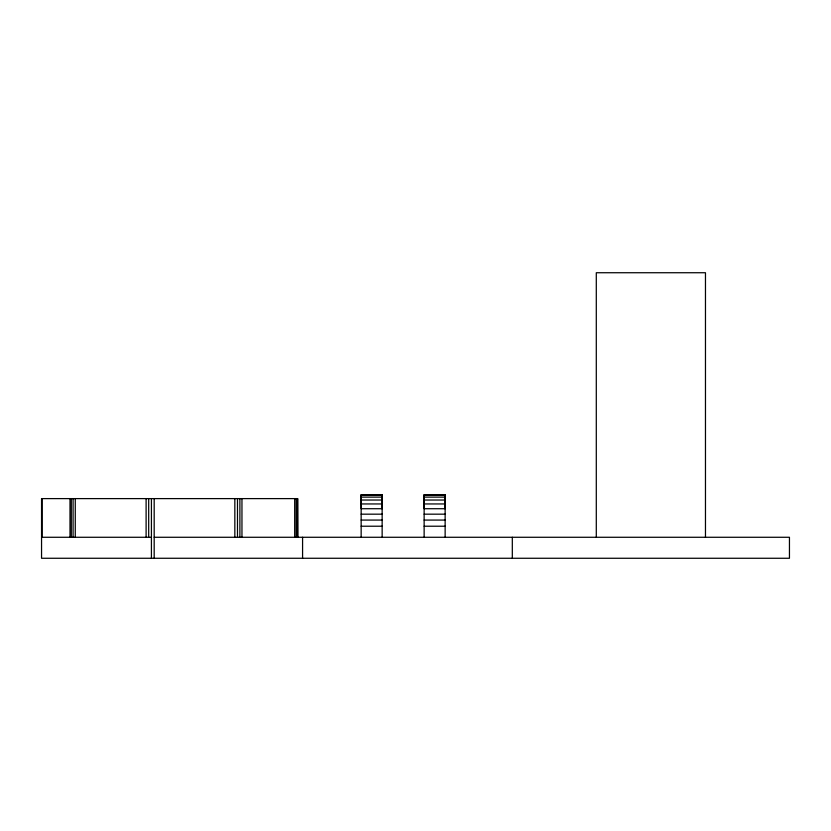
<?xml version="1.0" encoding="UTF-8"?>
<svg xmlns="http://www.w3.org/2000/svg" width="831" height="831" viewBox="0 0 831 831"><rect width="100%" height="100%" fill="white"/><g stroke="black" fill="none" stroke-linecap="round" stroke-linejoin="round"><path stroke-width="1.25" d="M297.498 499.171L297.498 498.61L297.623 537.273L297.623 498.61L41.55 498.61L41.55 558.266L789.45 558.266L789.45 537.273L154.182 537.273M361.153 494.725L361.153 508.717L382.146 508.717L382.146 494.725L361.153 494.725L361.153 537.273M424.132 494.725L424.132 508.717L445.136 508.717L445.136 494.725L424.132 494.725L424.132 537.273M361.153 495.328L382.146 495.328M424.132 495.328L445.136 495.328M361.153 497.125L382.146 497.125M424.132 497.125L445.136 497.125M361.153 500.033L382.146 500.033M424.132 500.033L445.136 500.033M361.153 503.95L382.146 503.95M424.132 503.95L445.136 503.95M361.153 514.171L382.146 514.171M424.132 514.171L445.136 514.171M361.153 520.071L382.146 520.071M424.132 520.071L445.136 520.071M361.153 526.22L382.146 526.22M424.132 526.22L445.136 526.22M41.55 537.273L151.419 537.273M705.467 537.273L705.467 272.734L596.294 272.734L596.294 537.273M512.312 537.273L512.312 558.266M445.136 494.725L445.136 537.273M382.146 494.725L382.146 537.273M302.577 537.273L302.577 558.266M297.498 498.61L297.498 537.273M297.249 498.61L297.249 537.273M297.114 498.61L297.114 537.273M296.158 498.61L296.158 537.273M294.683 498.61L294.683 537.273M241.956 498.61L241.956 537.273M239.889 498.61L239.889 537.273M237.489 498.61L237.489 537.273M234.841 498.61L234.841 537.273M154.182 498.61L154.182 558.266M151.419 498.61L151.419 558.266M148.687 498.61L148.687 537.273M146.111 498.61L146.111 537.273M75.268 498.61L75.268 537.273M73.086 498.61L73.086 537.273M71.3 498.61L71.3 537.273M70.001 498.61L70.001 537.273M42.121 498.61L42.121 537.273"/></g></svg>
